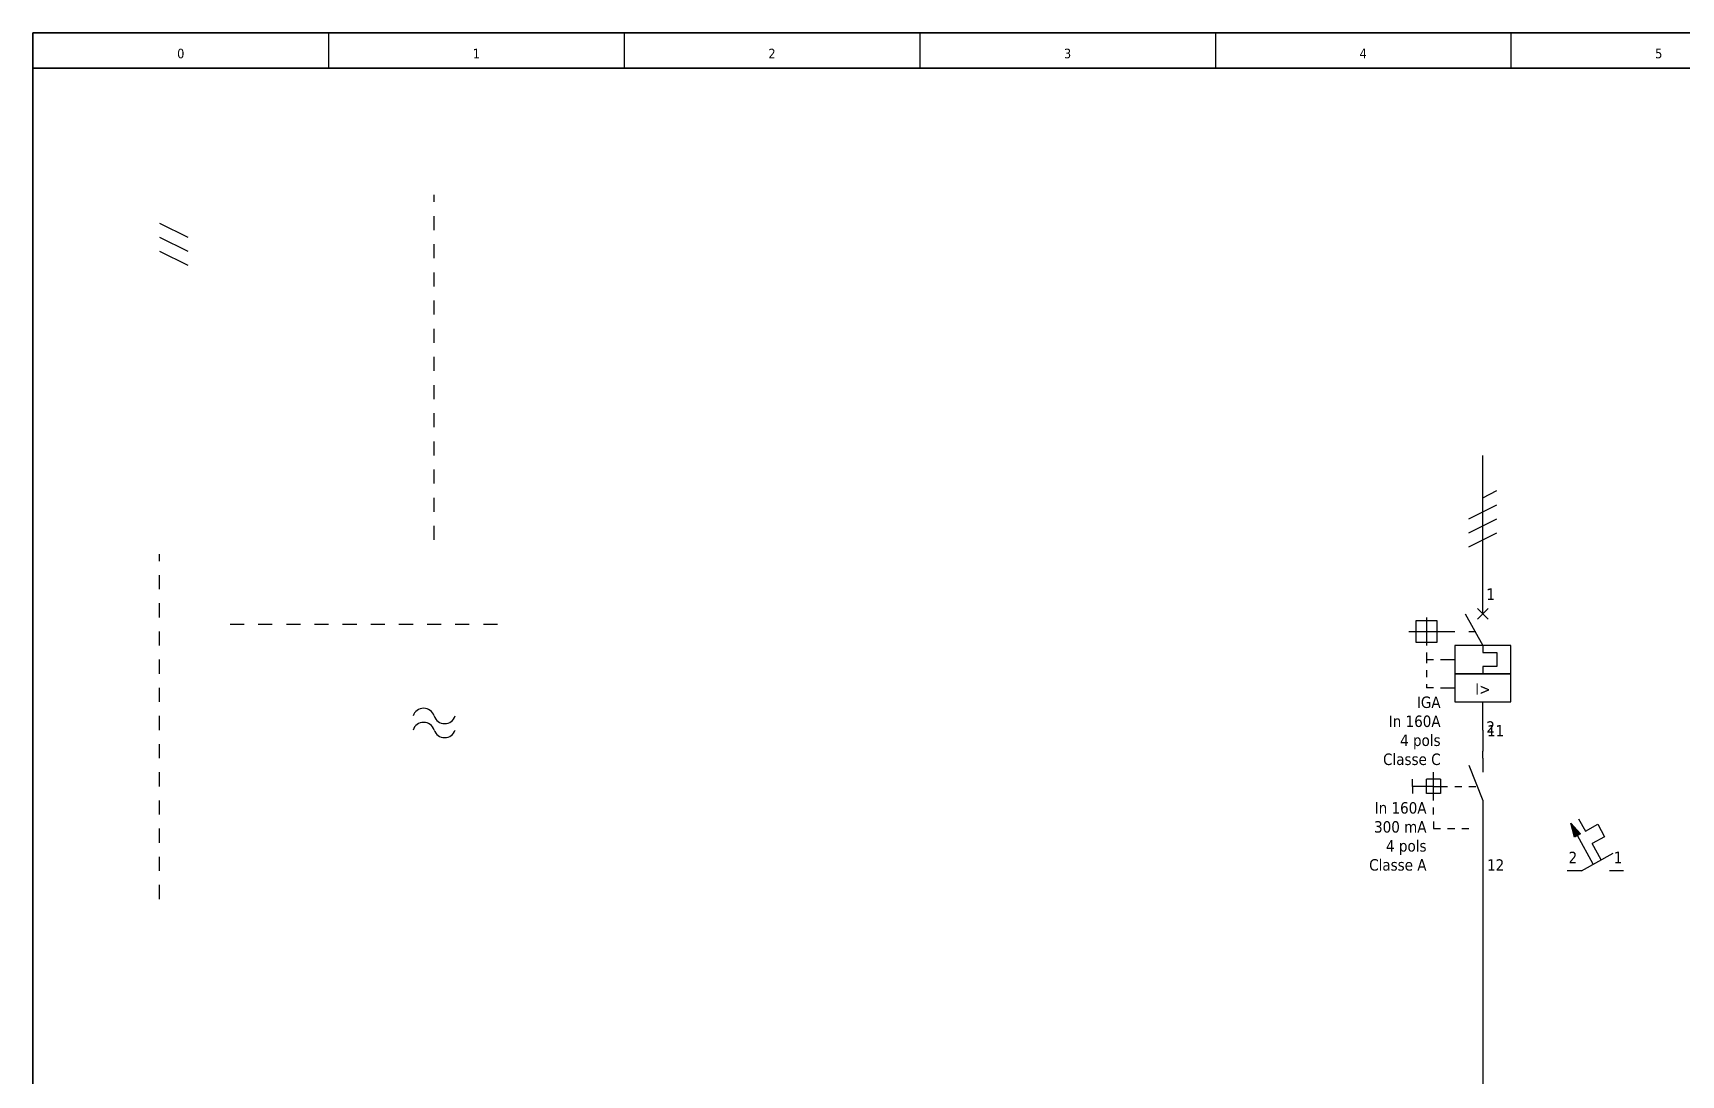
# Model space of a CAD drawing. Header units: millimetres. Extents: x 2792 to 4993, y 1483 to 2534.
# Drawn here: x 2850.3 to 3084.4, y 1972.2 to 2120.2 of the extents above; entities that cross this region are included whole.
import ezdxf
from ezdxf.enums import TextEntityAlignment as Align

# ---------------------------------------------------------------- set-up
doc = ezdxf.new("R2010")
doc.units = ezdxf.units.MM
doc.linetypes.add('EPL_DASH', pattern=[1, 0.5, -0.5])
for name, color, linetype, lineweight in [('EPLAN100', 7, 'Continuous', 50), ('EPLAN201', 7, 'Continuous', 35), ('EPLAN300', 5, 'Continuous', 25), ('EPLAN304', 5, 'Continuous', 25), ('EPLAN420', 7, 'Continuous', 35), ('EPLAN453', 7, 'Continuous', 35), ('EPLAN500', 7, 'Continuous', 35), ('EPLAN501', 7, 'Continuous', 35), ('EPLAN502', 7, 'Continuous', 35), ('EPLAN503', 7, 'Continuous', 35)]:
    doc.layers.add(name, color=color, linetype=linetype, lineweight=lineweight)
doc.layers.get('0').off()
doc.styles.get("Standard").update_dxf_attribs({"font": 'arial.ttf'})
doc.styles.add('Tahoma', font='tahoma.ttf')

# ---------------------------------------------------------------- blocks, each defined once
blk = doc.blocks.new('EPLFRAME')
at = {"layer": 'EPLAN201', "color": 0, "linetype": 'Continuous', "lineweight": 25, "ltscale": 4}
for p, q in [((42, 297), (42, 292)), ((84, 297), (84, 292)), ((126, 297), (126, 292)), ((168, 297), (168, 292)), ((210, 297), (210, 292))]:
    blk.add_line(p, q, dxfattribs=at)
at = {"layer": 'EPLAN201', "color": 0, "linetype": 'Continuous', "lineweight": 35, "ltscale": 4}
blk.add_line((0, 292), (420, 292), dxfattribs=at)
blk.add_lwpolyline([(0, 0), (420, 0), (420, 297), (0, 297)], close=True, dxfattribs=at)
at = {"color": 0}
for tag, p in [('53_19005_1', (21, 293)), ('53_19005', (63, 293)), ('53_19005_8', (105, 293)), ('53_19005_6', (147, 293)), ('53_19005_7', (189, 293)), ('53_19005_9', (231, 293)), ('53_19005_3', (273, 293)), ('53_19005_2', (315, 293)), ('53_19005_4', (357, 293)), ('53_19005_5', (399, 293))]:
    blk.add_attdef(tag, text='', height=1.3545, dxfattribs=at).set_placement(p, align=Align.BOTTOM_CENTER)
for tag, p, height in [('4_11041', (1, 19.2575), 2.2575), ('14_10014', (101, 14.2575), 2.2575), ('14_10015', (185, 14.2575), 2.2575), ('4_11011', (231, 14.2575), 2.2575), ('4_11030', (301, 14.2575), 2.2575), ('4_11071[1]', (1, 14.6254), 1.6254), ('4_11074[1]', (21, 14.6254), 1.6254), ('4_11070[1]', (41, 14.6254), 1.6254), ('4_11024', (73, 14.6254), 1.6254), ('4_11036', (374, 14.6254), 1.6254), ('4_11071[2]', (1, 10.6254), 1.6254), ('4_11074[2]', (21, 10.6254), 1.6254), ('4_11070[2]', (41, 10.6254), 1.6254), ('4_11022', (73, 10.6254), 1.6254), ('4_1540', (374, 10.6254), 1.6254), ('14_10011', (101, 7.2575), 2.2575), ('4_11071[3]', (1, 6.6254), 1.6254), ('4_11074[3]', (21, 6.6254), 1.6254), ('4_11070[3]', (41, 6.6254), 1.6254), ('4_11080', (73, 6.6254), 1.6254), ('4_11059', (301, 6.6254), 1.6254), ('14_10013', (332, 6.6254), 1.6254), ('14_10151', (73, 2.6254), 1.6254), ('14_10300', (414.999999999999, 2.625399999999991), 1.6254)]:
    blk.add_attdef(tag, p, '', height=height, dxfattribs=at)
for tag, height, p in [('4_11040', 2.2575, (419, 19.2575)), ('4_11000', 1.6254, (419, 6.6254)), ('4_11085', 1.6254, (141, 2.6254)), ('4_11086', 1.6254, (183, 2.6254)), ('4_25020', 1.6254, (412.999999999999, 2.6254))]:
    blk.add_attdef(tag, text='', height=height, dxfattribs=at).set_placement(p, align=Align.RIGHT)
blk = doc.blocks.new('EPLSYM_LibrarySPECIAL_Symbol4_Variant0_Placement2')
at = {"layer": 'EPLAN304', "color": 5, "linetype": 'Continuous', "lineweight": 25, "ltscale": 4}
blk.add_line((0, 0), (4, -2), dxfattribs=at)
at = {"color": 5}
for tag, p in [('17_20010', (0, 20.4)), ('17_20040', (0, 13.95)), ('17_20041', (0, 10.2)), ('17_20053', (0, 6.45)), ('17_20044', (0, 2.7))]:
    blk.add_attdef(tag, text='', height=2.2575, dxfattribs=at).set_placement(p, align=Align.BOTTOM_RIGHT)
at = {"color": 73}
blk.add_attdef('17_20300', text='', height=1.6254, dxfattribs=at).set_placement((0, 17.7), align=Align.BOTTOM_RIGHT)
at = {"color": 0}
blk.add_attdef('17_20011', text='', height=1.6254, dxfattribs=at).set_placement((0, 0), align=Align.BOTTOM_RIGHT)
blk = doc.blocks.new('EPLSYM_LibrarySPECIAL_Symbol4_Variant0_Placement2_1')
at = {"layer": 'EPLAN304', "color": 5, "linetype": 'Continuous', "lineweight": 25, "ltscale": 4}
blk.add_line((0, 0), (4, -2), dxfattribs=at)
at = {"color": 5}
for tag, p in [('17_20010', (0, 20.4)), ('17_20040', (0, 13.95)), ('17_20041', (0, 10.2)), ('17_20053', (0, 6.45)), ('17_20044', (0, 2.7))]:
    blk.add_attdef(tag, text='', height=2.2575, dxfattribs=at).set_placement(p, align=Align.BOTTOM_RIGHT)
at = {"color": 73}
blk.add_attdef('17_20300', text='', height=1.6254, dxfattribs=at).set_placement((0, 17.7), align=Align.BOTTOM_RIGHT)
at = {"color": 0}
blk.add_attdef('17_20011', text='', height=1.6254, dxfattribs=at).set_placement((0, 0), align=Align.BOTTOM_RIGHT)
blk = doc.blocks.new('EPLSYM_LibrarySPECIAL_Symbol4_Variant0_Placement2_2')
at = {"layer": 'EPLAN304', "color": 5, "linetype": 'Continuous', "lineweight": 25, "ltscale": 4}
blk.add_line((0, 0), (4, -2), dxfattribs=at)
at = {"color": 5}
for tag, p in [('17_20010', (0, 20.4)), ('17_20040', (0, 13.95)), ('17_20041', (0, 10.2)), ('17_20053', (0, 6.45)), ('17_20044', (0, 2.7))]:
    blk.add_attdef(tag, text='', height=2.2575, dxfattribs=at).set_placement(p, align=Align.BOTTOM_RIGHT)
at = {"color": 73}
blk.add_attdef('17_20300', text='', height=1.6254, dxfattribs=at).set_placement((0, 17.7), align=Align.BOTTOM_RIGHT)
at = {"color": 0}
blk.add_attdef('17_20011', text='', height=1.6254, dxfattribs=at).set_placement((0, 0), align=Align.BOTTOM_RIGHT)
blk = doc.blocks.new('EPLSYM_LibraryIEC_symbol_Symbol3614_Variant0_Placement1')
at = {"layer": 'EPLAN300', "color": 5, "linetype": 'Continuous', "lineweight": 25, "ltscale": 4}
for p, q in [((0, 8), (0, 5)), ((0, 4), (0, 5)), ((-2, 3), (0, -2)), ((-10, 0), (-10, 1)), ((-10, 0), (-10, -1)), ((-9, 0), (-10, 0)), ((-8, 0), (-9, 0)), ((-8, -1), (-8, 1)), ((-6, 1), (-8, 1)), ((-7, 0), (-8, 0)), ((-7, 1), (-7, 2)), ((-7, -1), (-7, 1)), ((-7, 0), (-6, 0)), ((-6, 1), (-6, -1)), ((-6, 0), (-5, 0)), ((-4, 0), (-3, 0)), ((-2, 0), (-1, 0)), ((-6, -1), (-8, -1)), ((-7, -2), (-7, -1)), ((-7, -4), (-7, -3)), ((0, -4), (0, -9)), ((-7, -5), (-7, -6)), ((-7, -6), (-6, -6)), ((-5, -6), (-4, -6)), ((-3, -6), (-2, -6)), ((0, -9), (0, -11))]:
    blk.add_line(p, q, dxfattribs=at)
at = {"layer": 'EPLAN300', "color": 5, "linetype": 'Continuous', "lineweight": 25}
for p, q in [((0, 4), (0, 2)), ((0.003411666478598363, -1.997899554317598), (0.003411666478598363, -3.997899554317598))]:
    blk.add_line(p, q, dxfattribs=at)
at = {"layer": 'EPLAN300', "color": 5, "linetype": 'Continuous', "lineweight": 25, "ltscale": 4}
blk.add_ellipse((0, -6), major_axis=(2, 0), ratio=0.5, start_param=-6.283185307179585, end_param=0, dxfattribs=at)
at = {"color": 5}
blk.add_attdef('17_20029[1]', text='', height=1.1739, dxfattribs=at).set_placement((0.6000000000000001, 9.3), align=Align.BOTTOM_LEFT)
at = {"color": 0}
blk.add_attdef('17_20028[1]', text='', height=1.6254, dxfattribs=at).set_placement((0.6000000000000001, 6.6), align=Align.BOTTOM_LEFT)
at = {"color": 5}
blk.add_attdef('17_20010', text='', height=2.2575, dxfattribs=at).set_placement((-8, -2.82), align=Align.MIDDLE_RIGHT)
at = {"color": 73}
blk.add_attdef('17_20300', text='', height=1.6254, dxfattribs=at).set_placement((-8, -5.8515), align=Align.MIDDLE_RIGHT)
at = {"color": 0}
for tag, p in [('17_20027', (-8, -8.389499999999998)), ('17_20901[1]', (-8, -10.9275)), ('17_20011', (-8, -13.4655)), ('17_20025', (-8, -16.0035)), ('17_20024', (-8, -18.5415))]:
    blk.add_attdef(tag, text='', height=1.6254, dxfattribs=at).set_placement(p, align=Align.MIDDLE_RIGHT)
blk.add_attdef('17_20028[2]', text='', height=1.6254, dxfattribs=at).set_placement((0.6000000000000001, -7.68), align=Align.TOP_LEFT)
at = {"color": 5}
blk.add_attdef('17_20029[2]', text='', height=1.1739, dxfattribs=at).set_placement((0.6000000000000001, -9.84), align=Align.TOP_LEFT)
at = {"color": 3}
blk.add_attdef('17_20201[1]', text='', height=1.6254, dxfattribs=at).set_placement((-8, -21.0795), align=Align.MIDDLE_RIGHT)
blk = doc.blocks.new('EPLSYM_LibraryIEC_symbol_Symbol1537_Variant0_Placement1')
at = {"layer": 'EPLAN300', "color": 5, "linetype": 'Continuous', "lineweight": 25, "ltscale": 4}
for p, q in [((0, 2.5), (0, 6)), ((-2.5, 2.5), (0, -2)), ((-0.75, 1.75), (0.75, 3.25)), ((-0.75, 3.25), (0.75, 1.75)), ((-10.5, 0), (-4, 0)), ((-8, 2), (-8, -2)), ((-2, 0), (-1, 0)), ((-8, -3), (-8, -4)), ((-8, -4), (-7, -4)), ((-8, -4), (-8, -4.5)), ((-6, -4), (-4, -4)), ((-8, -5.5), (-8, -6.5)), ((-8, -7.5), (-8, -8)), ((-7, -8), (-8, -8)), ((-6, -8), (-4, -8)), ((0, -14), (0, -10))]:
    blk.add_line(p, q, dxfattribs=at)
for points in [[(-9.5, -1.5), (-6.5, -1.5), (-6.5, 1.5), (-9.5, 1.5)], [(-4, -6), (4, -6), (4, -2), (-4, -2)], [(-4, -10), (4, -10), (4, -6), (-4, -6)]]:
    blk.add_lwpolyline(points, close=True, dxfattribs=at)
blk.add_lwpolyline([(0, -2), (0, -3), (2, -3), (2, -5), (0, -5), (0, -6)], dxfattribs=at)
at = {"color": 5}
blk.add_attdef('17_20029[1]', text='', height=1.1739, dxfattribs=at).set_placement((0.5, 6.7), align=Align.BOTTOM_LEFT)
at = {"color": 0}
blk.add_attdef('17_20028[1]', text='', height=1.6254, dxfattribs=at).set_placement((0.5, 4), align=Align.BOTTOM_LEFT)
at = {"color": 5}
blk.add_attdef('17_20010', text='', height=2.2575, dxfattribs=at).set_placement((-6, -9.4), align=Align.MIDDLE_RIGHT)
at = {"color": 73}
blk.add_attdef('17_20300', text='', height=1.6254, dxfattribs=at).set_placement((-6, -12.4315), align=Align.MIDDLE_RIGHT)
at = {"color": 5}
blk.add_attdef('17_20029[2]', text='', height=1.1739, dxfattribs=at).set_placement((0.5, -11.76), align=Align.TOP_LEFT)
at = {"color": 0}
blk.add_attdef('17_20028[2]', text='', height=1.6254, dxfattribs=at).set_placement((0.5, -9.6), align=Align.TOP_LEFT)
for tag, p in [('17_20027', (-6, -14.9695)), ('17_20901[1]', (-6, -17.5075)), ('17_20011', (-6, -20.0455)), ('17_20025', (-6, -22.5835)), ('17_20024', (-6, -25.12150000000001))]:
    blk.add_attdef(tag, text='', height=1.6254, dxfattribs=at).set_placement(p, align=Align.MIDDLE_RIGHT)
at = {"color": 3}
blk.add_attdef('17_20201[1]', text='', height=1.6254, dxfattribs=at).set_placement((-6, -27.65950000000001), align=Align.MIDDLE_RIGHT)
at = {"layer": 'EPLAN300', "color": 5, "style": 'Tahoma'}
blk.add_text('I>', height=1.6254, dxfattribs=at).set_placement((0, -8.18), align=Align.MIDDLE_CENTER)
blk = doc.blocks.new('EPLSYM_LibrarySPECIAL_Symbol4_Variant0_Placement2_20')
at = {"layer": 'EPLAN304', "color": 5, "linetype": 'Continuous', "lineweight": 25, "ltscale": 4}
blk.add_line((0, 0), (0, -4), dxfattribs=at)
at = {"color": 5}
for tag, p in [('17_20010', (0, 20.4)), ('17_20040', (0, 13.95)), ('17_20041', (0, 10.2)), ('17_20053', (0, 6.45)), ('17_20044', (0, 2.7))]:
    blk.add_attdef(tag, text='', height=2.2575, dxfattribs=at).set_placement(p, align=Align.BOTTOM_RIGHT)
at = {"color": 73}
blk.add_attdef('17_20300', text='', height=1.6254, dxfattribs=at).set_placement((0, 17.7), align=Align.BOTTOM_RIGHT)
at = {"color": 0}
blk.add_attdef('17_20011', text='', height=1.6254, dxfattribs=at).set_placement((0, 0), align=Align.BOTTOM_RIGHT)
blk = doc.blocks.new('EPLSYM_LibrarySPECIAL_Symbol4_Variant0_Placement2_21')
at = {"layer": 'EPLAN304', "color": 5, "linetype": 'Continuous', "lineweight": 25, "ltscale": 4}
blk.add_line((0, 0), (0, 19), dxfattribs=at)
at = {"color": 5}
for tag, p in [('17_20010', (0, 20.4)), ('17_20040', (0, 13.95)), ('17_20041', (0, 10.2)), ('17_20053', (0, 6.45)), ('17_20044', (0, 2.7))]:
    blk.add_attdef(tag, text='', height=2.2575, dxfattribs=at).set_placement(p, align=Align.BOTTOM_RIGHT)
at = {"color": 73}
blk.add_attdef('17_20300', text='', height=1.6254, dxfattribs=at).set_placement((0, 17.7), align=Align.BOTTOM_RIGHT)
at = {"color": 0}
blk.add_attdef('17_20011', text='', height=1.6254, dxfattribs=at).set_placement((0, 0), align=Align.BOTTOM_RIGHT)
blk = doc.blocks.new('EPLSYM_LibrarySPECIAL_Symbol4_Variant0_Placement2_40')
at = {"layer": 'EPLAN304', "color": 5, "linetype": 'Continuous', "lineweight": 25, "ltscale": 4}
blk.add_line((0, 0), (0, -28), dxfattribs=at)
at = {"color": 5}
for tag, p in [('17_20010', (0, 20.4)), ('17_20040', (0, 13.95)), ('17_20041', (0, 10.2)), ('17_20053', (0, 6.45)), ('17_20044', (0, 2.7))]:
    blk.add_attdef(tag, text='', height=2.2575, dxfattribs=at).set_placement(p, align=Align.BOTTOM_RIGHT)
at = {"color": 73}
blk.add_attdef('17_20300', text='', height=1.6254, dxfattribs=at).set_placement((0, 17.7), align=Align.BOTTOM_RIGHT)
at = {"color": 0}
blk.add_attdef('17_20011', text='', height=1.6254, dxfattribs=at).set_placement((0, 0), align=Align.BOTTOM_RIGHT)
blk = doc.blocks.new('EPLSYM_LibrarySPECIAL_Symbol4_Variant0_Placement2_41')
at = {"layer": 'EPLAN304', "color": 5, "linetype": 'Continuous', "lineweight": 25, "ltscale": 4}
blk.add_line((0, 0), (2, 1), dxfattribs=at)
at = {"color": 5}
for tag, p in [('17_20010', (0, 20.4)), ('17_20040', (0, 13.95)), ('17_20041', (0, 10.2)), ('17_20053', (0, 6.45)), ('17_20044', (0, 2.7))]:
    blk.add_attdef(tag, text='', height=2.2575, dxfattribs=at).set_placement(p, align=Align.BOTTOM_RIGHT)
at = {"color": 73}
blk.add_attdef('17_20300', text='', height=1.6254, dxfattribs=at).set_placement((0, 17.7), align=Align.BOTTOM_RIGHT)
at = {"color": 0}
blk.add_attdef('17_20011', text='', height=1.6254, dxfattribs=at).set_placement((0, 0), align=Align.BOTTOM_RIGHT)
blk = doc.blocks.new('EPLSYM_LibraryIEC_symbol_Symbol98_Variant3_Placement1')
at = {"layer": 'EPLAN300', "linetype": 'Continuous', "lineweight": 25, "ltscale": 4}
blk.add_hatch(color=5, dxfattribs=at).paths.add_polyline_path([(-3.507723533454993, 6.776409793130995), (-2.108920313891986, 5.262028879047989), (-2.986135240468002, 4.781931000909992)], flags=0)
at = {"layer": 'EPLAN300', "color": 5, "linetype": 'Continuous', "lineweight": 25, "ltscale": 4}
for p, q in [((-2.386722979423979, 7.399219182040014), (-1.42536459350498, 5.645426134436008)), ((-0.3099823825210137, 0.9343200956310227), (-2.547527777179994, 5.021979939978991)), ((-1.42536459350498, 5.645426134436008), (0.3284284540990257, 6.606784520354012)), ((1.289786840017001, 4.852991472750006), (-0.4640062075870333, 3.891633086831007)), ((0.3284284540990257, 6.606784520354012), (1.289786840017001, 4.852991472750006)), ((-1.997899554317996, -0.003411666479024689), (2.502100445682004, 2.496588333521004)), ((0.8146004456820322, 1.559088333521998), (-0.4640062075870333, 3.891633086831007))]:
    blk.add_line(p, q, dxfattribs=at)
at = {"layer": 'EPLAN300', "color": 5, "linetype": 'Continuous', "lineweight": 25}
for p, q in [((4, 0), (2, 0)), ((-1.997899554317598, -0.003411666478598363), (-3.997899554317598, -0.003411666478598363))]:
    blk.add_line(p, q, dxfattribs=at)
at = {"layer": 'EPLAN300', "color": 5, "linetype": 'Continuous', "lineweight": 25, "ltscale": 4}
blk.add_lwpolyline([(-3.507723533454993, 6.776409793130995), (-2.108920313891986, 5.262028879047989), (-2.986135240468002, 4.781931000909992), (-3.507723533454993, 6.776409793130995)], close=True, dxfattribs=at)
at = {"color": 0}
blk.add_attdef('17_20011', text='', height=1.6254, dxfattribs=at).set_placement((0, 12.75), align=Align.BOTTOM_CENTER)
at = {"color": 5}
blk.add_attdef('17_20010', text='', height=2.2575, dxfattribs=at).set_placement((0, 9), align=Align.BOTTOM_CENTER)
blk.add_attdef('17_20029[2]', text='', height=1.1739, dxfattribs=at).set_placement((-2.6, 3.3), align=Align.BOTTOM_RIGHT)
blk.add_attdef('17_20029[1]', text='', height=1.1739, dxfattribs=at).set_placement((2.6, 3.3), align=Align.BOTTOM_LEFT)
at = {"color": 0}
blk.add_attdef('17_20028[2]', text='', height=1.6254, dxfattribs=at).set_placement((-2.6, 0.6000000000000001), align=Align.BOTTOM_RIGHT)
blk.add_attdef('17_20028[1]', text='', height=1.6254, dxfattribs=at).set_placement((2.6, 0.6000000000000001), align=Align.BOTTOM_LEFT)
for tag, p in [('17_20027', (0, -1.6)), ('17_20024', (0, -3.76)), ('17_20025', (0, -5.92)), ('17_20901[1]', (0, -8.080000000000002))]:
    blk.add_attdef(tag, text='', height=1.6254, dxfattribs=at).set_placement(p, align=Align.TOP_CENTER)
at = {"color": 73}
blk.add_attdef('17_20300', text='', height=1.6254, dxfattribs=at).set_placement((0, -10.24), align=Align.TOP_CENTER)
at = {"color": 3}
blk.add_attdef('17_20201[1]', text='', height=1.6254, dxfattribs=at).set_placement((0, -12.4), align=Align.TOP_CENTER)
blk = doc.blocks.new('EPLSYM_LibrarySPECIAL_Symbol4_Variant0_Placement2_45')
at = {"layer": 'EPLAN304', "color": 5, "linetype": 'Continuous', "lineweight": 25, "ltscale": 4}
blk.add_line((0, 0), (4, 2), dxfattribs=at)
at = {"color": 5}
for tag, p in [('17_20010', (0, 20.4)), ('17_20040', (0, 13.95)), ('17_20041', (0, 10.2)), ('17_20053', (0, 6.45)), ('17_20044', (0, 2.7))]:
    blk.add_attdef(tag, text='', height=2.2575, dxfattribs=at).set_placement(p, align=Align.BOTTOM_RIGHT)
at = {"color": 73}
blk.add_attdef('17_20300', text='', height=1.6254, dxfattribs=at).set_placement((0, 17.7), align=Align.BOTTOM_RIGHT)
at = {"color": 0}
blk.add_attdef('17_20011', text='', height=1.6254, dxfattribs=at).set_placement((0, 0), align=Align.BOTTOM_RIGHT)
blk = doc.blocks.new('EPLSYM_LibrarySPECIAL_Symbol4_Variant0_Placement2_46')
at = {"layer": 'EPLAN304', "color": 5, "linetype": 'Continuous', "lineweight": 25, "ltscale": 4}
blk.add_line((0, 0), (4, 2), dxfattribs=at)
at = {"color": 5}
for tag, p in [('17_20010', (0, 20.4)), ('17_20040', (0, 13.95)), ('17_20041', (0, 10.2)), ('17_20053', (0, 6.45)), ('17_20044', (0, 2.7))]:
    blk.add_attdef(tag, text='', height=2.2575, dxfattribs=at).set_placement(p, align=Align.BOTTOM_RIGHT)
at = {"color": 73}
blk.add_attdef('17_20300', text='', height=1.6254, dxfattribs=at).set_placement((0, 17.7), align=Align.BOTTOM_RIGHT)
at = {"color": 0}
blk.add_attdef('17_20011', text='', height=1.6254, dxfattribs=at).set_placement((0, 0), align=Align.BOTTOM_RIGHT)
blk = doc.blocks.new('EPLSYM_LibrarySPECIAL_Symbol4_Variant0_Placement2_47')
at = {"layer": 'EPLAN304', "color": 5, "linetype": 'Continuous', "lineweight": 25, "ltscale": 4}
blk.add_line((0, 0), (4, 2), dxfattribs=at)
at = {"color": 5}
for tag, p in [('17_20010', (0, 20.4)), ('17_20040', (0, 13.95)), ('17_20041', (0, 10.2)), ('17_20053', (0, 6.45)), ('17_20044', (0, 2.7))]:
    blk.add_attdef(tag, text='', height=2.2575, dxfattribs=at).set_placement(p, align=Align.BOTTOM_RIGHT)
at = {"color": 73}
blk.add_attdef('17_20300', text='', height=1.6254, dxfattribs=at).set_placement((0, 17.7), align=Align.BOTTOM_RIGHT)
at = {"color": 0}
blk.add_attdef('17_20011', text='', height=1.6254, dxfattribs=at).set_placement((0, 0), align=Align.BOTTOM_RIGHT)

msp = doc.modelspace()

# ---------------------------------------------------------------- linework, layer by layer
at = {"layer": 'EPLAN100', "color": 0, "linetype": 'EPL_DASH', "lineweight": 30, "ltscale": 4}
for p, q in [((2907.270101935481, 2048.225681361178), (2907.270101935481, 2097.225681361178)), ((2868.270101935481, 1997.225681361178), (2868.270101935481, 2046.225681361178)), ((2916.270101935481, 2036.225681361178), (2878.270101935481, 2036.225681361178))]:
    msp.add_line(p, q, dxfattribs=at)
at = {"layer": 'EPLAN100', "color": 0, "linetype": 'Continuous', "lineweight": 30, "ltscale": 4}
for centre, radius, start, end in [((2905.770101935481, 2022.725681361178), 1.581138830084285, 18.43494882292613, 161.5650511770739), ((2908.770101935481, 2023.725681361178), 1.581138830084285, 198.4349488229261, 341.5650511770739), ((2905.770101935481, 2020.725681361178), 1.58113883008429, 18.43494882292613, 161.5650511770739), ((2908.770101935481, 2021.725681361178), 1.58113883008429, 198.4349488229261, 341.5650511770739)]:
    msp.add_arc(centre, radius, start, end, dxfattribs=at)

# ---------------------------------------------------------------- block references
ref = msp.add_blockref('EPLFRAME', (2850.270101935481, 1823.225681361178))
ref.add_attrib('53_19005', '1', dxfattribs={"layer": 'EPLAN453', "color": 0, "height": 1.3545, "style": 'Tahoma'}).set_placement((2913.270101935481, 2116.225681361178), align=Align.BOTTOM_CENTER)
ref.add_attrib('53_19005_1', '0', dxfattribs={"layer": 'EPLAN453', "color": 0, "height": 1.3545, "style": 'Tahoma'}).set_placement((2871.270101935481, 2116.225681361178), align=Align.BOTTOM_CENTER)
ref.add_attrib('53_19005_6', '3', dxfattribs={"layer": 'EPLAN453', "color": 0, "height": 1.3545, "style": 'Tahoma'}).set_placement((2997.270101935481, 2116.225681361178), align=Align.BOTTOM_CENTER)
ref.add_attrib('53_19005_7', '4', dxfattribs={"layer": 'EPLAN453', "color": 0, "height": 1.3545, "style": 'Tahoma'}).set_placement((3039.270101935481, 2116.225681361178), align=Align.BOTTOM_CENTER)
ref.add_attrib('53_19005_8', '2', dxfattribs={"layer": 'EPLAN453', "color": 0, "height": 1.3545, "style": 'Tahoma'}).set_placement((2955.270101935481, 2116.225681361178), align=Align.BOTTOM_CENTER)
ref.add_attrib('53_19005_9', '5', dxfattribs={"layer": 'EPLAN453', "color": 0, "height": 1.3545, "style": 'Tahoma'}).set_placement((3081.270101935481, 2116.225681361178), align=Align.BOTTOM_CENTER)
for name, p in [('EPLSYM_LibrarySPECIAL_Symbol4_Variant0_Placement2', (2868.270101935481, 2093.225681361178)), ('EPLSYM_LibrarySPECIAL_Symbol4_Variant0_Placement2_1', (2868.270101935481, 2091.225681361178)), ('EPLSYM_LibrarySPECIAL_Symbol4_Variant0_Placement2_2', (2868.270101935481, 2089.225681361178)), ('EPLSYM_LibrarySPECIAL_Symbol4_Variant0_Placement2_21', (3056.270101935481, 2041.225681361178)), ('EPLSYM_LibrarySPECIAL_Symbol4_Variant0_Placement2_41', (3056.270101935481, 2054.225681361178)), ('EPLSYM_LibrarySPECIAL_Symbol4_Variant0_Placement2_45', (3054.270101935481, 2051.225681361178)), ('EPLSYM_LibrarySPECIAL_Symbol4_Variant0_Placement2_46', (3054.270101935481, 2049.225681361178)), ('EPLSYM_LibrarySPECIAL_Symbol4_Variant0_Placement2_47', (3054.270101935481, 2047.225681361178)), ('EPLSYM_LibrarySPECIAL_Symbol4_Variant0_Placement2_40', (3056.270101935481, 2002.225681361178)), ('EPLSYM_LibrarySPECIAL_Symbol4_Variant0_Placement2_20', (3056.270101935481, 1974.225681361178))]:
    msp.add_blockref(name, p)
ref = msp.add_blockref('EPLSYM_LibraryIEC_symbol_Symbol1537_Variant0_Placement1', (3056.270101935481, 2035.225681361178))
ref.add_attrib('17_20028[1]', '1', dxfattribs={"layer": 'EPLAN420', "color": 0, "height": 1.6254, "style": 'Tahoma'}).set_placement((3056.770101935481, 2039.225681361178), align=Align.BOTTOM_LEFT)
ref.add_attrib('17_20028[2]', '2', dxfattribs={"layer": 'EPLAN420', "color": 0, "height": 1.6254, "style": 'Tahoma'}).set_placement((3056.770101935481, 2022.467161361178), align=Align.TOP_LEFT)
ref.add_attrib('17_20027', 'IGA', dxfattribs={"layer": 'EPLAN500', "color": 0, "height": 1.6254, "style": 'Tahoma'}).set_placement((3050.270101935481, 2025.171501361178), align=Align.MIDDLE_RIGHT)
ref.add_attrib('17_20011', 'In 160A', dxfattribs={"layer": 'EPLAN501', "color": 0, "height": 1.6254, "style": 'Tahoma'}).set_placement((3050.270101935481, 2022.471501361179), align=Align.MIDDLE_RIGHT)
ref.add_attrib('17_20025', '4 pols', dxfattribs={"layer": 'EPLAN502', "color": 0, "height": 1.6254, "style": 'Tahoma'}).set_placement((3050.270101935481, 2019.771501361178), align=Align.MIDDLE_RIGHT)
ref.add_attrib('17_20024', 'Classe C', dxfattribs={"layer": 'EPLAN503', "color": 0, "height": 1.6254, "style": 'Tahoma'}).set_placement((3050.270101935481, 2017.071501361178), align=Align.MIDDLE_RIGHT)
ref = msp.add_blockref('EPLSYM_LibraryIEC_symbol_Symbol3614_Variant0_Placement1', (3056.270101935481, 2013.225681361178))
ref.add_attrib('17_20028[1]', '11', dxfattribs={"layer": 'EPLAN420', "color": 0, "height": 1.6254, "style": 'Tahoma'}).set_placement((3056.870101935481, 2019.825681361178), align=Align.BOTTOM_LEFT)
ref.add_attrib('17_20028[2]', '12', dxfattribs={"layer": 'EPLAN420', "color": 0, "height": 1.6254, "style": 'Tahoma'}).set_placement((3056.870101935481, 2002.867161361178), align=Align.TOP_LEFT)
ref.add_attrib('17_20027', 'In 160A', dxfattribs={"layer": 'EPLAN500', "color": 0, "height": 1.6254, "style": 'Tahoma'}).set_placement((3048.270101935481, 2010.171501361178), align=Align.MIDDLE_RIGHT)
ref.add_attrib('17_20011', '300 mA', dxfattribs={"layer": 'EPLAN501', "color": 0, "height": 1.6254, "style": 'Tahoma'}).set_placement((3048.270101935481, 2007.471501361179), align=Align.MIDDLE_RIGHT)
ref.add_attrib('17_20025', '4 pols', dxfattribs={"layer": 'EPLAN502', "color": 0, "height": 1.6254, "style": 'Tahoma'}).set_placement((3048.270101935481, 2004.771501361178), align=Align.MIDDLE_RIGHT)
ref.add_attrib('17_20024', 'Classe A', dxfattribs={"layer": 'EPLAN503', "color": 0, "height": 1.6254, "style": 'Tahoma'}).set_placement((3048.270101935481, 2002.071501361178), align=Align.MIDDLE_RIGHT)
ref = msp.add_blockref('EPLSYM_LibraryIEC_symbol_Symbol98_Variant3_Placement1', (3072.270101935481, 2001.225681361178))
ref.add_attrib('17_20028[1]', '1', dxfattribs={"layer": 'EPLAN420', "color": 0, "height": 1.6254, "style": 'Tahoma'}).set_placement((3074.870101935481, 2001.825681361178), align=Align.BOTTOM_LEFT)
ref.add_attrib('17_20028[2]', '2', dxfattribs={"layer": 'EPLAN420', "color": 0, "height": 1.6254, "style": 'Tahoma'}).set_placement((3069.670101935481, 2001.825681361178), align=Align.BOTTOM_RIGHT)

doc.saveas('drawing.dxf')
